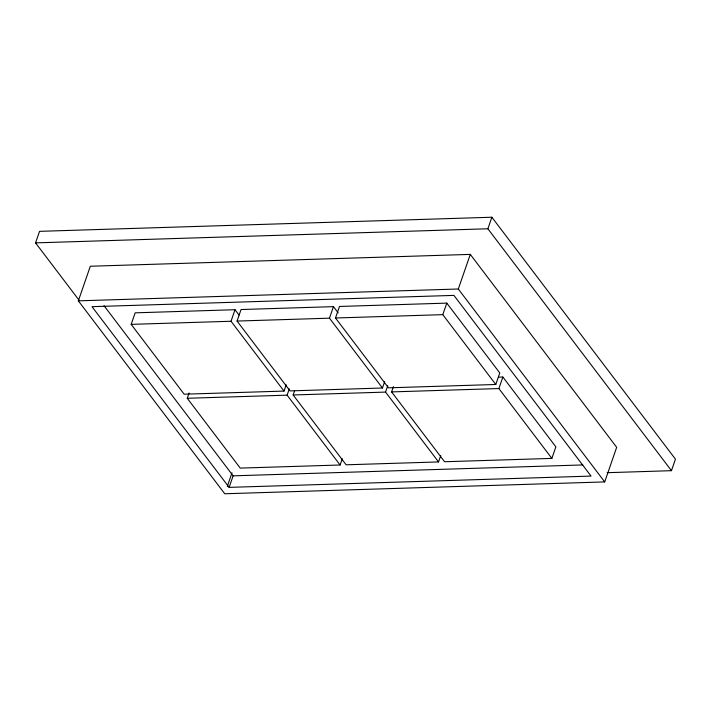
<?xml version="1.0" encoding="UTF-8"?>
<svg xmlns="http://www.w3.org/2000/svg" width="711" height="711" viewBox="0 0 711 711"><rect width="100%" height="100%" fill="white"/><g stroke="black" fill="none" stroke-linecap="round" stroke-linejoin="round"><path stroke-width="1.07" d="M79.099 300.264L35.55 242.878L39.54 231.342L491.879 217.237L675.45 459.155L671.46 470.682L607.15 472.691M78.343 300.842L90.324 266.243L470.291 254.396L616.677 447.317L604.697 481.916L224.738 493.763L78.343 300.842L458.302 289.004L604.697 481.916M286.195 384.793L284.018 391.086L184.158 394.196L131.171 324.367L135.161 312.831L235.021 309.72L239.038 315.026M342.284 458.702L340.098 464.994L240.247 468.105L187.26 398.276L189.073 393.032M284.018 391.086L231.022 321.256L235.021 309.72M384.642 381.727L382.456 388.01L290.044 390.899L237.056 321.061L241.047 309.534L333.459 306.645L338.16 312.84M227.28 486.422L231.999 472.788M229.129 487.373L92.003 306.672L453.92 295.394L591.037 476.086L229.129 487.373L233.119 475.837L104.028 305.712M340.098 464.994L287.111 395.165L289.288 388.873M440.722 455.635L438.545 461.928L346.133 464.807L293.145 394.978L294.594 390.783M382.456 388.01L329.469 318.181L333.459 306.645M335.503 317.995L339.494 306.459L446.792 303.117L499.78 372.946L495.789 384.482L388.49 387.824L335.503 317.995L442.793 314.653L495.789 384.482M438.545 461.928L385.558 392.099L387.735 385.806M498.455 377.168L502.881 377.034L555.869 446.864L551.869 458.399L444.579 461.741L391.592 391.912L393.405 386.668M442.793 314.653L446.792 303.117M458.302 289.004L470.291 254.396M671.46 470.682L487.888 228.773L491.879 217.237M551.869 458.399L498.882 388.562L502.881 377.034M35.55 242.878L487.888 228.773M131.171 324.367L231.022 321.256M237.056 321.061L329.469 318.181M187.26 398.276L287.111 395.165M293.145 394.978L385.558 392.099M391.592 391.912L498.882 388.562M233.119 475.837L582.824 464.932"/></g></svg>
